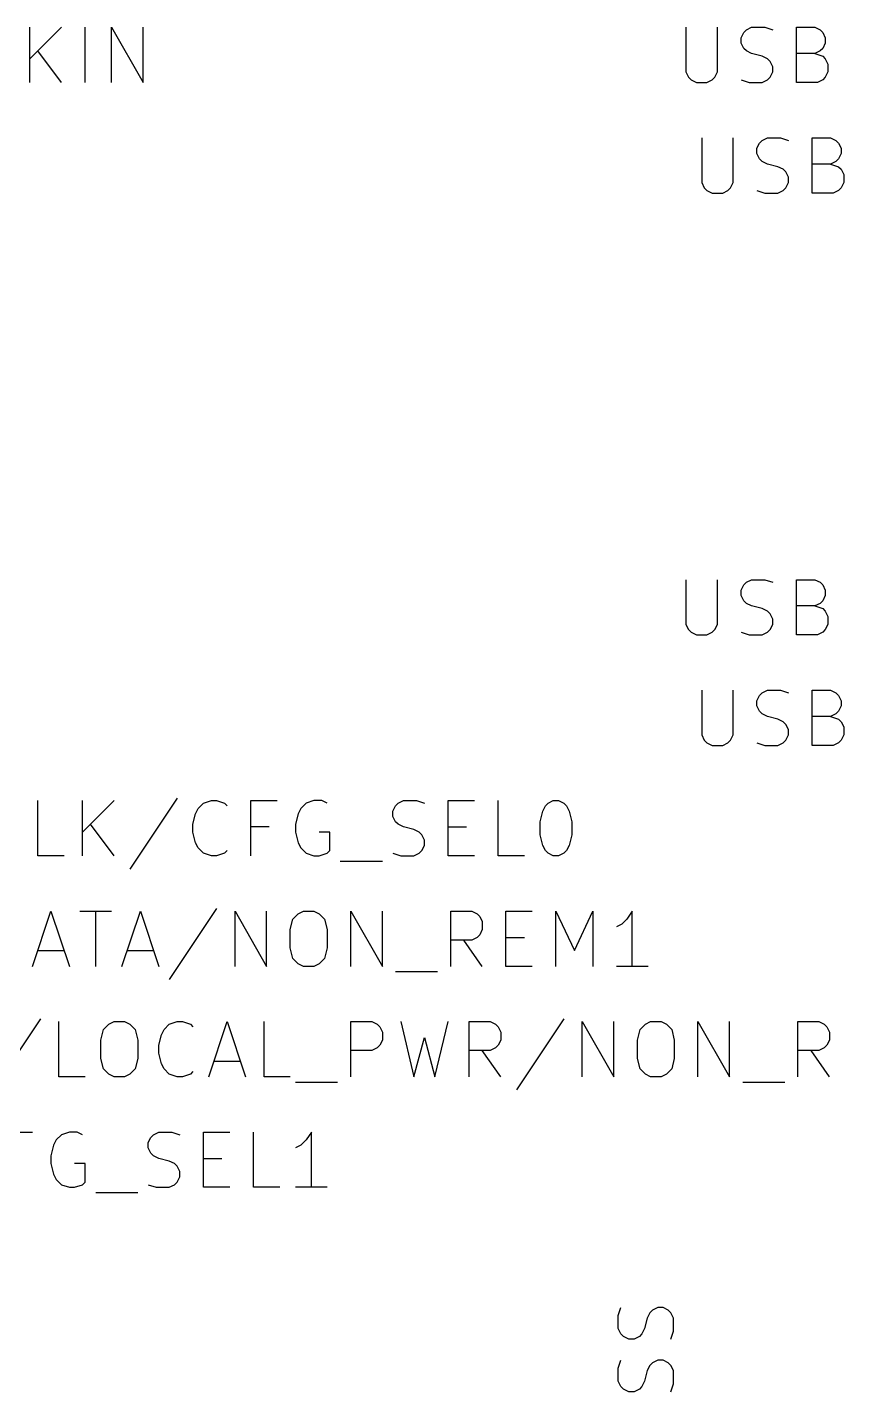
# Model space of a CAD drawing. Extents: x 0.4 to 16.1, y -11.3 to -0.4.
# Drawn here: x 3.288 to 4.027, y -4.578 to -3.343 of the extents above; entities that cross this region are included whole.
import ezdxf

# ---------------------------------------------------------------- set-up
doc = ezdxf.new("R2010")
doc.units = 0
doc.header["$MEASUREMENT"] = 0
doc.layers.add('CYAN2', color=4, linetype='CONTINUOUS')

msp = doc.modelspace()

# ---------------------------------------------------------------- linework, layer by layer
at = {"layer": 'CYAN2', "linetype": 'CONTINUOUS'}
for p, q in [((3.29, -3.39262), (3.29, -3.34262)), ((3.31857, -3.34262), (3.29, -3.37119)), ((3.34, -3.39262), (3.34, -3.34262)), ((3.36381, -3.39262), (3.36381, -3.34262)), ((3.36381, -3.34262), (3.39238, -3.39262)), ((3.39238, -3.39262), (3.39238, -3.34262)), ((3.88381, -3.34262), (3.88381, -3.38309)), ((3.91238, -3.38309), (3.91238, -3.34262)), ((3.93619, -3.34738), (3.93857, -3.345)), ((3.93857, -3.345), (3.94333, -3.34262)), ((3.94333, -3.34262), (3.95524, -3.34262)), ((3.95524, -3.34262), (3.96238, -3.345)), ((3.98381, -3.39262), (3.98381, -3.34262)), ((3.98381, -3.34262), (4.00047, -3.34262)), ((4.00047, -3.34262), (4.00524, -3.345)), ((4.00524, -3.345), (4.00762, -3.34738)), ((3.93381, -3.35214), (3.93619, -3.34738)), ((3.93381, -3.3569), (3.93381, -3.35214)), ((3.93619, -3.36167), (3.93381, -3.3569)), ((4.00762, -3.34738), (4.01, -3.35214)), ((4.01, -3.3569), (4.00762, -3.36167)), ((4.01, -3.35214), (4.01, -3.3569)), ((3.31857, -3.39262), (3.29714, -3.36405)), ((3.93857, -3.36405), (3.93619, -3.36167)), ((3.94333, -3.36643), (3.93857, -3.36405)), ((3.95285, -3.36881), (3.94333, -3.36643)), ((3.95762, -3.37119), (3.95285, -3.36881)), ((3.96, -3.37357), (3.95762, -3.37119)), ((4.00047, -3.36643), (3.98381, -3.36643)), ((4.00524, -3.36405), (4.00047, -3.36643)), ((4.00047, -3.36643), (4.00762, -3.36881)), ((4.00762, -3.36167), (4.00524, -3.36405)), ((4.00762, -3.36881), (4.01, -3.37119)), ((4.01, -3.37119), (4.01238, -3.37595)), ((3.88381, -3.38309), (3.88619, -3.38785)), ((3.91, -3.38785), (3.91238, -3.38309)), ((3.96238, -3.37833), (3.96, -3.37357)), ((3.96, -3.38785), (3.96238, -3.38309)), ((3.96238, -3.38309), (3.96238, -3.37833)), ((4.01238, -3.38309), (4.01, -3.38785)), ((4.01238, -3.37595), (4.01238, -3.38309)), ((3.88619, -3.38785), (3.88857, -3.39024)), ((3.88857, -3.39024), (3.89333, -3.39262)), ((3.89333, -3.39262), (3.90285, -3.39262)), ((3.90285, -3.39262), (3.90762, -3.39024)), ((3.90762, -3.39024), (3.91, -3.38785)), ((3.93381, -3.39024), (3.94095, -3.39262)), ((3.94095, -3.39262), (3.95285, -3.39262)), ((3.95285, -3.39262), (3.95762, -3.39024)), ((3.95762, -3.39024), (3.96, -3.38785)), ((4.00285, -3.39262), (3.98381, -3.39262)), ((4.00762, -3.39024), (4.00285, -3.39262)), ((4.01, -3.38785), (4.00762, -3.39024)), ((3.89809, -3.44262), (3.89809, -3.48309)), ((3.92667, -3.48309), (3.92667, -3.44262)), ((3.95047, -3.44738), (3.95285, -3.445)), ((3.95285, -3.445), (3.95762, -3.44262)), ((3.95762, -3.44262), (3.96952, -3.44262)), ((3.96952, -3.44262), (3.97667, -3.445)), ((3.99809, -3.49262), (3.99809, -3.44262)), ((3.99809, -3.44262), (4.01476, -3.44262)), ((4.01476, -3.44262), (4.01952, -3.445)), ((4.01952, -3.445), (4.0219, -3.44738)), ((3.94809, -3.45214), (3.95047, -3.44738)), ((3.94809, -3.4569), (3.94809, -3.45214)), ((3.95047, -3.46167), (3.94809, -3.4569)), ((4.0219, -3.44738), (4.02428, -3.45214)), ((4.02428, -3.4569), (4.0219, -3.46167)), ((4.02428, -3.45214), (4.02428, -3.4569)), ((3.95285, -3.46405), (3.95047, -3.46167)), ((3.95762, -3.46643), (3.95285, -3.46405)), ((3.96714, -3.46881), (3.95762, -3.46643)), ((3.9719, -3.47119), (3.96714, -3.46881)), ((4.01476, -3.46643), (3.99809, -3.46643)), ((4.01952, -3.46405), (4.01476, -3.46643)), ((4.01476, -3.46643), (4.0219, -3.46881)), ((4.0219, -3.46167), (4.01952, -3.46405)), ((4.0219, -3.46881), (4.02428, -3.47119)), ((3.97428, -3.47357), (3.9719, -3.47119)), ((3.97667, -3.47833), (3.97428, -3.47357)), ((3.97667, -3.48309), (3.97667, -3.47833)), ((4.02428, -3.47119), (4.02667, -3.47595)), ((4.02667, -3.47595), (4.02667, -3.48309)), ((3.89809, -3.48309), (3.90047, -3.48785)), ((3.90047, -3.48785), (3.90285, -3.49024)), ((3.90285, -3.49024), (3.90762, -3.49262)), ((3.90762, -3.49262), (3.91714, -3.49262)), ((3.91714, -3.49262), (3.9219, -3.49024)), ((3.9219, -3.49024), (3.92428, -3.48785)), ((3.92428, -3.48785), (3.92667, -3.48309)), ((3.94809, -3.49024), (3.95524, -3.49262)), ((3.95524, -3.49262), (3.96714, -3.49262)), ((3.96714, -3.49262), (3.9719, -3.49024)), ((3.9719, -3.49024), (3.97428, -3.48785)), ((3.97428, -3.48785), (3.97667, -3.48309)), ((4.01714, -3.49262), (3.99809, -3.49262)), ((4.0219, -3.49024), (4.01714, -3.49262)), ((4.02428, -3.48785), (4.0219, -3.49024)), ((4.02667, -3.48309), (4.02428, -3.48785)), ((3.88381, -3.84262), (3.88381, -3.88309)), ((3.91238, -3.88309), (3.91238, -3.84262)), ((3.93381, -3.85214), (3.93619, -3.84738)), ((3.93381, -3.8569), (3.93381, -3.85214)), ((3.93619, -3.84738), (3.93857, -3.845)), ((3.93857, -3.845), (3.94333, -3.84262)), ((3.94333, -3.84262), (3.95524, -3.84262)), ((3.95524, -3.84262), (3.96238, -3.845)), ((3.98381, -3.89262), (3.98381, -3.84262)), ((3.98381, -3.84262), (4.00047, -3.84262)), ((4.00047, -3.84262), (4.00524, -3.845)), ((4.00524, -3.845), (4.00762, -3.84738)), ((4.00762, -3.84738), (4.01, -3.85214)), ((4.01, -3.85214), (4.01, -3.8569)), ((3.93619, -3.86167), (3.93381, -3.8569)), ((3.93857, -3.86405), (3.93619, -3.86167)), ((3.94333, -3.86643), (3.93857, -3.86405)), ((4.00524, -3.86405), (4.00047, -3.86643)), ((4.00762, -3.86167), (4.00524, -3.86405)), ((4.01, -3.8569), (4.00762, -3.86167)), ((3.95285, -3.86881), (3.94333, -3.86643)), ((3.95762, -3.87119), (3.95285, -3.86881)), ((3.96, -3.87357), (3.95762, -3.87119)), ((3.96238, -3.87833), (3.96, -3.87357)), ((4.00047, -3.86643), (3.98381, -3.86643)), ((4.00047, -3.86643), (4.00762, -3.86881)), ((4.00762, -3.86881), (4.01, -3.87119)), ((4.01, -3.87119), (4.01238, -3.87595)), ((4.01238, -3.87595), (4.01238, -3.88309)), ((3.88381, -3.88309), (3.88619, -3.88785)), ((3.88619, -3.88785), (3.88857, -3.89024)), ((3.88857, -3.89024), (3.89333, -3.89262)), ((3.90285, -3.89262), (3.90762, -3.89024)), ((3.90762, -3.89024), (3.91, -3.88785)), ((3.91, -3.88785), (3.91238, -3.88309)), ((3.93381, -3.89024), (3.94095, -3.89262)), ((3.95285, -3.89262), (3.95762, -3.89024)), ((3.95762, -3.89024), (3.96, -3.88785)), ((3.96, -3.88785), (3.96238, -3.88309)), ((3.96238, -3.88309), (3.96238, -3.87833)), ((4.00762, -3.89024), (4.00285, -3.89262)), ((4.01, -3.88785), (4.00762, -3.89024)), ((4.01238, -3.88309), (4.01, -3.88785)), ((3.89333, -3.89262), (3.90285, -3.89262)), ((3.94095, -3.89262), (3.95285, -3.89262)), ((4.00285, -3.89262), (3.98381, -3.89262)), ((3.89809, -3.94262), (3.89809, -3.98309)), ((3.92667, -3.98309), (3.92667, -3.94262)), ((3.94809, -3.95214), (3.95047, -3.94738)), ((3.95047, -3.94738), (3.95285, -3.945)), ((3.95285, -3.945), (3.95762, -3.94262)), ((3.95762, -3.94262), (3.96952, -3.94262)), ((3.96952, -3.94262), (3.97667, -3.945)), ((3.99809, -3.99262), (3.99809, -3.94262)), ((3.99809, -3.94262), (4.01476, -3.94262)), ((4.01476, -3.94262), (4.01952, -3.945)), ((4.01952, -3.945), (4.0219, -3.94738)), ((4.0219, -3.94738), (4.02428, -3.95214)), ((3.94809, -3.9569), (3.94809, -3.95214)), ((3.95047, -3.96167), (3.94809, -3.9569)), ((3.95285, -3.96405), (3.95047, -3.96167)), ((3.95762, -3.96643), (3.95285, -3.96405)), ((4.01952, -3.96405), (4.01476, -3.96643)), ((4.0219, -3.96167), (4.01952, -3.96405)), ((4.02428, -3.9569), (4.0219, -3.96167)), ((4.02428, -3.95214), (4.02428, -3.9569)), ((3.96714, -3.96881), (3.95762, -3.96643)), ((3.9719, -3.97119), (3.96714, -3.96881)), ((3.97428, -3.97357), (3.9719, -3.97119)), ((3.97667, -3.97833), (3.97428, -3.97357)), ((4.01476, -3.96643), (3.99809, -3.96643)), ((4.01476, -3.96643), (4.0219, -3.96881)), ((4.0219, -3.96881), (4.02428, -3.97119)), ((4.02428, -3.97119), (4.02667, -3.97595)), ((4.02667, -3.97595), (4.02667, -3.98309)), ((3.89809, -3.98309), (3.90047, -3.98785)), ((3.90047, -3.98785), (3.90285, -3.99024)), ((3.9219, -3.99024), (3.92428, -3.98785)), ((3.92428, -3.98785), (3.92667, -3.98309)), ((3.9719, -3.99024), (3.97428, -3.98785)), ((3.97428, -3.98785), (3.97667, -3.98309)), ((3.97667, -3.98309), (3.97667, -3.97833)), ((4.02428, -3.98785), (4.0219, -3.99024)), ((4.02667, -3.98309), (4.02428, -3.98785)), ((3.90285, -3.99024), (3.90762, -3.99262)), ((3.90762, -3.99262), (3.91714, -3.99262)), ((3.91714, -3.99262), (3.9219, -3.99024)), ((3.94809, -3.99024), (3.95524, -3.99262)), ((3.95524, -3.99262), (3.96714, -3.99262)), ((3.96714, -3.99262), (3.9719, -3.99024)), ((4.01714, -3.99262), (3.99809, -3.99262)), ((4.0219, -3.99024), (4.01714, -3.99262)), ((3.29714, -4.09262), (3.29714, -4.04262)), ((3.33762, -4.09262), (3.33762, -4.04262)), ((3.36619, -4.04262), (3.33762, -4.07119)), ((3.42333, -4.04024), (3.38047, -4.10452)), ((3.44, -4.05452), (3.44238, -4.04976)), ((3.44238, -4.04976), (3.44714, -4.045)), ((3.44714, -4.045), (3.45428, -4.04262)), ((3.45428, -4.04262), (3.45905, -4.04262)), ((3.45905, -4.04262), (3.46619, -4.045)), ((3.46619, -4.045), (3.46857, -4.04738)), ((3.49, -4.09262), (3.49, -4.04262)), ((3.49, -4.04262), (3.51381, -4.04262)), ((3.53524, -4.04976), (3.53285, -4.05452)), ((3.54, -4.045), (3.53524, -4.04976)), ((3.54714, -4.04262), (3.54, -4.045)), ((3.55428, -4.04262), (3.54714, -4.04262)), ((3.55905, -4.045), (3.55428, -4.04262)), ((3.61857, -4.05214), (3.62095, -4.04738)), ((3.62095, -4.04738), (3.62333, -4.045)), ((3.62333, -4.045), (3.62809, -4.04262)), ((3.62809, -4.04262), (3.64, -4.04262)), ((3.64, -4.04262), (3.64714, -4.045)), ((3.66857, -4.09262), (3.66857, -4.04262)), ((3.66857, -4.04262), (3.69238, -4.04262)), ((3.71381, -4.09262), (3.71381, -4.04262)), ((3.75428, -4.05214), (3.75667, -4.04738)), ((3.75667, -4.04738), (3.75905, -4.045)), ((3.75905, -4.045), (3.76381, -4.04262)), ((3.76381, -4.04262), (3.76857, -4.04262)), ((3.76857, -4.04262), (3.77333, -4.045)), ((3.77333, -4.045), (3.77571, -4.04738)), ((3.77571, -4.04738), (3.77809, -4.05214)), ((3.43762, -4.06405), (3.44, -4.05452)), ((3.53285, -4.05452), (3.53047, -4.06405)), ((3.61857, -4.0569), (3.61857, -4.05214)), ((3.62095, -4.06167), (3.61857, -4.0569)), ((3.62333, -4.06405), (3.62095, -4.06167)), ((3.7519, -4.06167), (3.75428, -4.05214)), ((3.7519, -4.07357), (3.7519, -4.06167)), ((3.77809, -4.05214), (3.78047, -4.06167)), ((3.78047, -4.06167), (3.78047, -4.07357)), ((3.36619, -4.09262), (3.34476, -4.06405)), ((3.43762, -4.07119), (3.43762, -4.06405)), ((3.44, -4.08071), (3.43762, -4.07119)), ((3.50667, -4.06643), (3.49, -4.06643)), ((3.53047, -4.06405), (3.53047, -4.07119)), ((3.53047, -4.07119), (3.53285, -4.08071)), ((3.56143, -4.07119), (3.5519, -4.07119)), ((3.56143, -4.08785), (3.56143, -4.07119)), ((3.62809, -4.06643), (3.62333, -4.06405)), ((3.63762, -4.06881), (3.62809, -4.06643)), ((3.64238, -4.07119), (3.63762, -4.06881)), ((3.64476, -4.07357), (3.64238, -4.07119)), ((3.64714, -4.07833), (3.64476, -4.07357)), ((3.66857, -4.06643), (3.68524, -4.06643)), ((3.75428, -4.08309), (3.7519, -4.07357)), ((3.78047, -4.07357), (3.77809, -4.08309)), ((3.44238, -4.08547), (3.44, -4.08071)), ((3.44714, -4.09024), (3.44238, -4.08547)), ((3.53285, -4.08071), (3.53524, -4.08547)), ((3.53524, -4.08547), (3.54, -4.09024)), ((3.64476, -4.08785), (3.64714, -4.08309)), ((3.64714, -4.08309), (3.64714, -4.07833)), ((3.75667, -4.08785), (3.75428, -4.08309)), ((3.77809, -4.08309), (3.77571, -4.08785)), ((3.32095, -4.09262), (3.29714, -4.09262)), ((3.45428, -4.09262), (3.44714, -4.09024)), ((3.45905, -4.09262), (3.45428, -4.09262)), ((3.46619, -4.09024), (3.45905, -4.09262)), ((3.46857, -4.08785), (3.46619, -4.09024)), ((3.54, -4.09024), (3.54714, -4.09262)), ((3.54714, -4.09262), (3.5519, -4.09262)), ((3.5519, -4.09262), (3.55905, -4.09024)), ((3.55905, -4.09024), (3.56143, -4.08785)), ((3.57095, -4.09738), (3.60905, -4.09738)), ((3.61857, -4.09024), (3.62571, -4.09262)), ((3.62571, -4.09262), (3.63762, -4.09262)), ((3.63762, -4.09262), (3.64238, -4.09024)), ((3.64238, -4.09024), (3.64476, -4.08785)), ((3.69238, -4.09262), (3.66857, -4.09262)), ((3.73762, -4.09262), (3.71381, -4.09262)), ((3.75905, -4.09024), (3.75667, -4.08785)), ((3.76381, -4.09262), (3.75905, -4.09024)), ((3.76857, -4.09262), (3.76381, -4.09262)), ((3.77333, -4.09024), (3.76857, -4.09262)), ((3.77571, -4.08785), (3.77333, -4.09024)), ((3.29238, -4.19262), (3.30905, -4.14262)), ((3.30905, -4.14262), (3.32571, -4.19262)), ((3.33524, -4.14262), (3.36381, -4.14262)), ((3.34952, -4.19262), (3.34952, -4.14262)), ((3.37333, -4.19262), (3.39, -4.14262)), ((3.39, -4.14262), (3.40667, -4.19262)), ((3.45905, -4.14024), (3.41619, -4.20452)), ((3.47571, -4.19262), (3.47571, -4.14262)), ((3.47571, -4.14262), (3.50428, -4.19262)), ((3.50428, -4.19262), (3.50428, -4.14262)), ((3.52809, -4.14976), (3.53285, -4.145)), ((3.53285, -4.145), (3.53762, -4.14262)), ((3.53762, -4.14262), (3.54714, -4.14262)), ((3.54714, -4.14262), (3.5519, -4.145)), ((3.5519, -4.145), (3.55667, -4.14976)), ((3.58047, -4.19262), (3.58047, -4.14262)), ((3.58047, -4.14262), (3.60905, -4.19262)), ((3.60905, -4.19262), (3.60905, -4.14262)), ((3.67095, -4.19262), (3.67095, -4.14262)), ((3.67095, -4.14262), (3.69, -4.14262)), ((3.69, -4.14262), (3.69476, -4.145)), ((3.69476, -4.145), (3.69714, -4.14738)), ((3.69714, -4.14738), (3.69952, -4.15214)), ((3.72095, -4.19262), (3.72095, -4.14262)), ((3.72095, -4.14262), (3.74476, -4.14262)), ((3.76619, -4.19262), (3.76619, -4.14262)), ((3.76619, -4.14262), (3.78285, -4.17833)), ((3.78285, -4.17833), (3.79952, -4.14262)), ((3.79952, -4.14262), (3.79952, -4.19262)), ((3.83524, -4.14262), (3.83047, -4.14976)), ((3.83524, -4.19262), (3.83524, -4.14262)), ((3.52571, -4.15928), (3.52809, -4.14976)), ((3.52571, -4.17595), (3.52571, -4.15928)), ((3.55667, -4.14976), (3.55905, -4.15928)), ((3.55905, -4.15928), (3.55905, -4.17595)), ((3.69952, -4.15928), (3.69714, -4.16405)), ((3.69952, -4.15214), (3.69952, -4.15928)), ((3.82571, -4.15452), (3.82095, -4.1569)), ((3.83047, -4.14976), (3.82571, -4.15452)), ((3.69, -4.16881), (3.67095, -4.16881)), ((3.69952, -4.19262), (3.68285, -4.16881)), ((3.69476, -4.16643), (3.69, -4.16881)), ((3.69714, -4.16405), (3.69476, -4.16643)), ((3.72095, -4.16643), (3.73762, -4.16643)), ((3.29714, -4.17833), (3.32095, -4.17833)), ((3.37809, -4.17833), (3.4019, -4.17833)), ((3.52809, -4.18547), (3.52571, -4.17595)), ((3.53285, -4.19024), (3.52809, -4.18547)), ((3.55667, -4.18547), (3.5519, -4.19024)), ((3.55905, -4.17595), (3.55667, -4.18547)), ((3.53762, -4.19262), (3.53285, -4.19024)), ((3.54714, -4.19262), (3.53762, -4.19262)), ((3.5519, -4.19024), (3.54714, -4.19262)), ((3.62095, -4.19738), (3.65905, -4.19738)), ((3.74476, -4.19262), (3.72095, -4.19262)), ((3.84952, -4.19262), (3.82095, -4.19262)), ((3.29952, -4.24024), (3.25667, -4.30452)), ((3.31619, -4.29262), (3.31619, -4.24262)), ((3.35667, -4.24976), (3.36143, -4.245)), ((3.36143, -4.245), (3.36619, -4.24262)), ((3.36619, -4.24262), (3.37571, -4.24262)), ((3.37571, -4.24262), (3.38047, -4.245)), ((3.38047, -4.245), (3.38524, -4.24976)), ((3.41143, -4.24976), (3.41619, -4.245)), ((3.41619, -4.245), (3.42333, -4.24262)), ((3.42333, -4.24262), (3.42809, -4.24262)), ((3.42809, -4.24262), (3.43524, -4.245)), ((3.43524, -4.245), (3.43762, -4.24738)), ((3.4519, -4.29262), (3.46857, -4.24262)), ((3.46857, -4.24262), (3.48524, -4.29262)), ((3.5019, -4.29262), (3.5019, -4.24262)), ((3.58047, -4.29262), (3.58047, -4.24262)), ((3.58047, -4.24262), (3.59952, -4.24262)), ((3.59952, -4.24262), (3.60428, -4.245)), ((3.60428, -4.245), (3.60667, -4.24738)), ((3.60667, -4.24738), (3.60905, -4.25214)), ((3.62571, -4.24262), (3.63762, -4.29262)), ((3.65667, -4.29262), (3.66857, -4.24262)), ((3.68762, -4.29262), (3.68762, -4.24262)), ((3.68762, -4.24262), (3.70667, -4.24262)), ((3.70667, -4.24262), (3.71143, -4.245)), ((3.71143, -4.245), (3.71381, -4.24738)), ((3.71381, -4.24738), (3.71619, -4.25214)), ((3.77333, -4.24024), (3.73047, -4.30452)), ((3.79, -4.29262), (3.79, -4.24262)), ((3.79, -4.24262), (3.81857, -4.29262)), ((3.81857, -4.29262), (3.81857, -4.24262)), ((3.84238, -4.24976), (3.84714, -4.245)), ((3.84714, -4.245), (3.8519, -4.24262)), ((3.8519, -4.24262), (3.86143, -4.24262)), ((3.86143, -4.24262), (3.86619, -4.245)), ((3.86619, -4.245), (3.87095, -4.24976)), ((3.89476, -4.29262), (3.89476, -4.24262)), ((3.89476, -4.24262), (3.92333, -4.29262)), ((3.92333, -4.29262), (3.92333, -4.24262)), ((3.98524, -4.29262), (3.98524, -4.24262)), ((3.98524, -4.24262), (4.00428, -4.24262)), ((4.00428, -4.24262), (4.00905, -4.245)), ((4.00905, -4.245), (4.01143, -4.24738)), ((4.01143, -4.24738), (4.01381, -4.25214)), ((3.35428, -4.25928), (3.35667, -4.24976)), ((3.35428, -4.27595), (3.35428, -4.25928)), ((3.38524, -4.24976), (3.38762, -4.25928)), ((3.38762, -4.25928), (3.38762, -4.27595)), ((3.40667, -4.26405), (3.40905, -4.25452)), ((3.40905, -4.25452), (3.41143, -4.24976)), ((3.60905, -4.25928), (3.60667, -4.26405)), ((3.60905, -4.25214), (3.60905, -4.25928)), ((3.63762, -4.29262), (3.64714, -4.2569)), ((3.64714, -4.2569), (3.65667, -4.29262)), ((3.71619, -4.25928), (3.71381, -4.26405)), ((3.71619, -4.25214), (3.71619, -4.25928)), ((3.84, -4.25928), (3.84238, -4.24976)), ((3.84, -4.27595), (3.84, -4.25928)), ((3.87095, -4.24976), (3.87333, -4.25928)), ((3.87333, -4.25928), (3.87333, -4.27595)), ((4.01381, -4.25928), (4.01143, -4.26405)), ((4.01381, -4.25214), (4.01381, -4.25928)), ((3.40667, -4.27119), (3.40667, -4.26405)), ((3.40905, -4.28071), (3.40667, -4.27119)), ((3.59952, -4.26881), (3.58047, -4.26881)), ((3.60428, -4.26643), (3.59952, -4.26881)), ((3.60667, -4.26405), (3.60428, -4.26643)), ((3.70667, -4.26881), (3.68762, -4.26881)), ((3.71619, -4.29262), (3.69952, -4.26881)), ((3.71143, -4.26643), (3.70667, -4.26881)), ((3.71381, -4.26405), (3.71143, -4.26643)), ((4.00428, -4.26881), (3.98524, -4.26881)), ((4.01381, -4.29262), (3.99714, -4.26881)), ((4.00905, -4.26643), (4.00428, -4.26881)), ((4.01143, -4.26405), (4.00905, -4.26643)), ((3.35667, -4.28547), (3.35428, -4.27595)), ((3.38762, -4.27595), (3.38524, -4.28547)), ((3.41143, -4.28547), (3.40905, -4.28071)), ((3.45667, -4.27833), (3.48047, -4.27833)), ((3.84238, -4.28547), (3.84, -4.27595)), ((3.87333, -4.27595), (3.87095, -4.28547)), ((3.34, -4.29262), (3.31619, -4.29262)), ((3.36143, -4.29024), (3.35667, -4.28547)), ((3.36619, -4.29262), (3.36143, -4.29024)), ((3.37571, -4.29262), (3.36619, -4.29262)), ((3.38047, -4.29024), (3.37571, -4.29262)), ((3.38524, -4.28547), (3.38047, -4.29024)), ((3.41619, -4.29024), (3.41143, -4.28547)), ((3.42333, -4.29262), (3.41619, -4.29024)), ((3.42809, -4.29262), (3.42333, -4.29262)), ((3.43524, -4.29024), (3.42809, -4.29262)), ((3.43762, -4.28785), (3.43524, -4.29024)), ((3.52571, -4.29262), (3.5019, -4.29262)), ((3.53047, -4.29738), (3.56857, -4.29738)), ((3.84714, -4.29024), (3.84238, -4.28547)), ((3.8519, -4.29262), (3.84714, -4.29024)), ((3.86143, -4.29262), (3.8519, -4.29262)), ((3.86619, -4.29024), (3.86143, -4.29262)), ((3.87095, -4.28547), (3.86619, -4.29024)), ((3.93524, -4.29738), (3.97333, -4.29738)), ((3.26857, -4.34262), (3.29238, -4.34262)), ((3.31857, -4.345), (3.31381, -4.34976)), ((3.32571, -4.34262), (3.31857, -4.345)), ((3.33285, -4.34262), (3.32571, -4.34262)), ((3.33762, -4.345), (3.33285, -4.34262)), ((3.39952, -4.34738), (3.4019, -4.345)), ((3.4019, -4.345), (3.40667, -4.34262)), ((3.40667, -4.34262), (3.41857, -4.34262)), ((3.41857, -4.34262), (3.42571, -4.345)), ((3.44714, -4.39262), (3.44714, -4.34262)), ((3.44714, -4.34262), (3.47095, -4.34262)), ((3.49238, -4.39262), (3.49238, -4.34262)), ((3.54476, -4.34262), (3.54, -4.34976)), ((3.54476, -4.39262), (3.54476, -4.34262)), ((3.31143, -4.35452), (3.30905, -4.36405)), ((3.31381, -4.34976), (3.31143, -4.35452)), ((3.39714, -4.35214), (3.39952, -4.34738)), ((3.39714, -4.3569), (3.39714, -4.35214)), ((3.39952, -4.36167), (3.39714, -4.3569)), ((3.53524, -4.35452), (3.53047, -4.3569)), ((3.54, -4.34976), (3.53524, -4.35452)), ((3.30905, -4.36405), (3.30905, -4.37119)), ((3.30905, -4.37119), (3.31143, -4.38071)), ((3.34, -4.37119), (3.33047, -4.37119)), ((3.34, -4.38785), (3.34, -4.37119)), ((3.4019, -4.36405), (3.39952, -4.36167)), ((3.40667, -4.36643), (3.4019, -4.36405)), ((3.41619, -4.36881), (3.40667, -4.36643)), ((3.42095, -4.37119), (3.41619, -4.36881)), ((3.42333, -4.37357), (3.42095, -4.37119)), ((3.44714, -4.36643), (3.46381, -4.36643)), ((3.31143, -4.38071), (3.31381, -4.38547)), ((3.42571, -4.37833), (3.42333, -4.37357)), ((3.42333, -4.38785), (3.42571, -4.38309)), ((3.42571, -4.38309), (3.42571, -4.37833)), ((3.31381, -4.38547), (3.31857, -4.39024)), ((3.31857, -4.39024), (3.32571, -4.39262)), ((3.32571, -4.39262), (3.33047, -4.39262)), ((3.33047, -4.39262), (3.33762, -4.39024)), ((3.33762, -4.39024), (3.34, -4.38785)), ((3.39714, -4.39024), (3.40428, -4.39262)), ((3.40428, -4.39262), (3.41619, -4.39262)), ((3.41619, -4.39262), (3.42095, -4.39024)), ((3.42095, -4.39024), (3.42333, -4.38785)), ((3.47095, -4.39262), (3.44714, -4.39262)), ((3.51619, -4.39262), (3.49238, -4.39262)), ((3.55905, -4.39262), (3.53047, -4.39262)), ((3.34952, -4.39738), (3.38762, -4.39738)), ((3.82262, -4.50857), (3.825, -4.50143)), ((3.85119, -4.50619), (3.84881, -4.51095)), ((3.85357, -4.50381), (3.85119, -4.50619)), ((3.85833, -4.50143), (3.85357, -4.50381)), ((3.86309, -4.50143), (3.85833, -4.50143)), ((3.86785, -4.50381), (3.86309, -4.50143)), ((3.87024, -4.50619), (3.86785, -4.50381)), ((3.87262, -4.51095), (3.87024, -4.50619)), ((3.82262, -4.52047), (3.82262, -4.50857)), ((3.84881, -4.51095), (3.84643, -4.52047)), ((3.87262, -4.52285), (3.87262, -4.51095)), ((3.825, -4.52524), (3.82262, -4.52047)), ((3.82738, -4.52762), (3.825, -4.52524)), ((3.83214, -4.53), (3.82738, -4.52762)), ((3.8369, -4.53), (3.83214, -4.53)), ((3.84167, -4.52762), (3.8369, -4.53)), ((3.84405, -4.52524), (3.84167, -4.52762)), ((3.84643, -4.52047), (3.84405, -4.52524)), ((3.87024, -4.53), (3.87262, -4.52285)), ((3.82262, -4.55619), (3.825, -4.54905)), ((3.82262, -4.56809), (3.82262, -4.55619)), ((3.85119, -4.55381), (3.84881, -4.55857)), ((3.85357, -4.55143), (3.85119, -4.55381)), ((3.85833, -4.54905), (3.85357, -4.55143)), ((3.86309, -4.54905), (3.85833, -4.54905)), ((3.86785, -4.55143), (3.86309, -4.54905)), ((3.87024, -4.55381), (3.86785, -4.55143)), ((3.87262, -4.55857), (3.87024, -4.55381)), ((3.825, -4.57285), (3.82262, -4.56809)), ((3.84643, -4.56809), (3.84405, -4.57285)), ((3.84881, -4.55857), (3.84643, -4.56809)), ((3.87262, -4.57047), (3.87262, -4.55857)), ((3.82738, -4.57524), (3.825, -4.57285)), ((3.83214, -4.57762), (3.82738, -4.57524)), ((3.8369, -4.57762), (3.83214, -4.57762)), ((3.84167, -4.57524), (3.8369, -4.57762)), ((3.84405, -4.57285), (3.84167, -4.57524)), ((3.87024, -4.57762), (3.87262, -4.57047))]:
    msp.add_line(p, q, dxfattribs=at)

doc.saveas('drawing.dxf')
